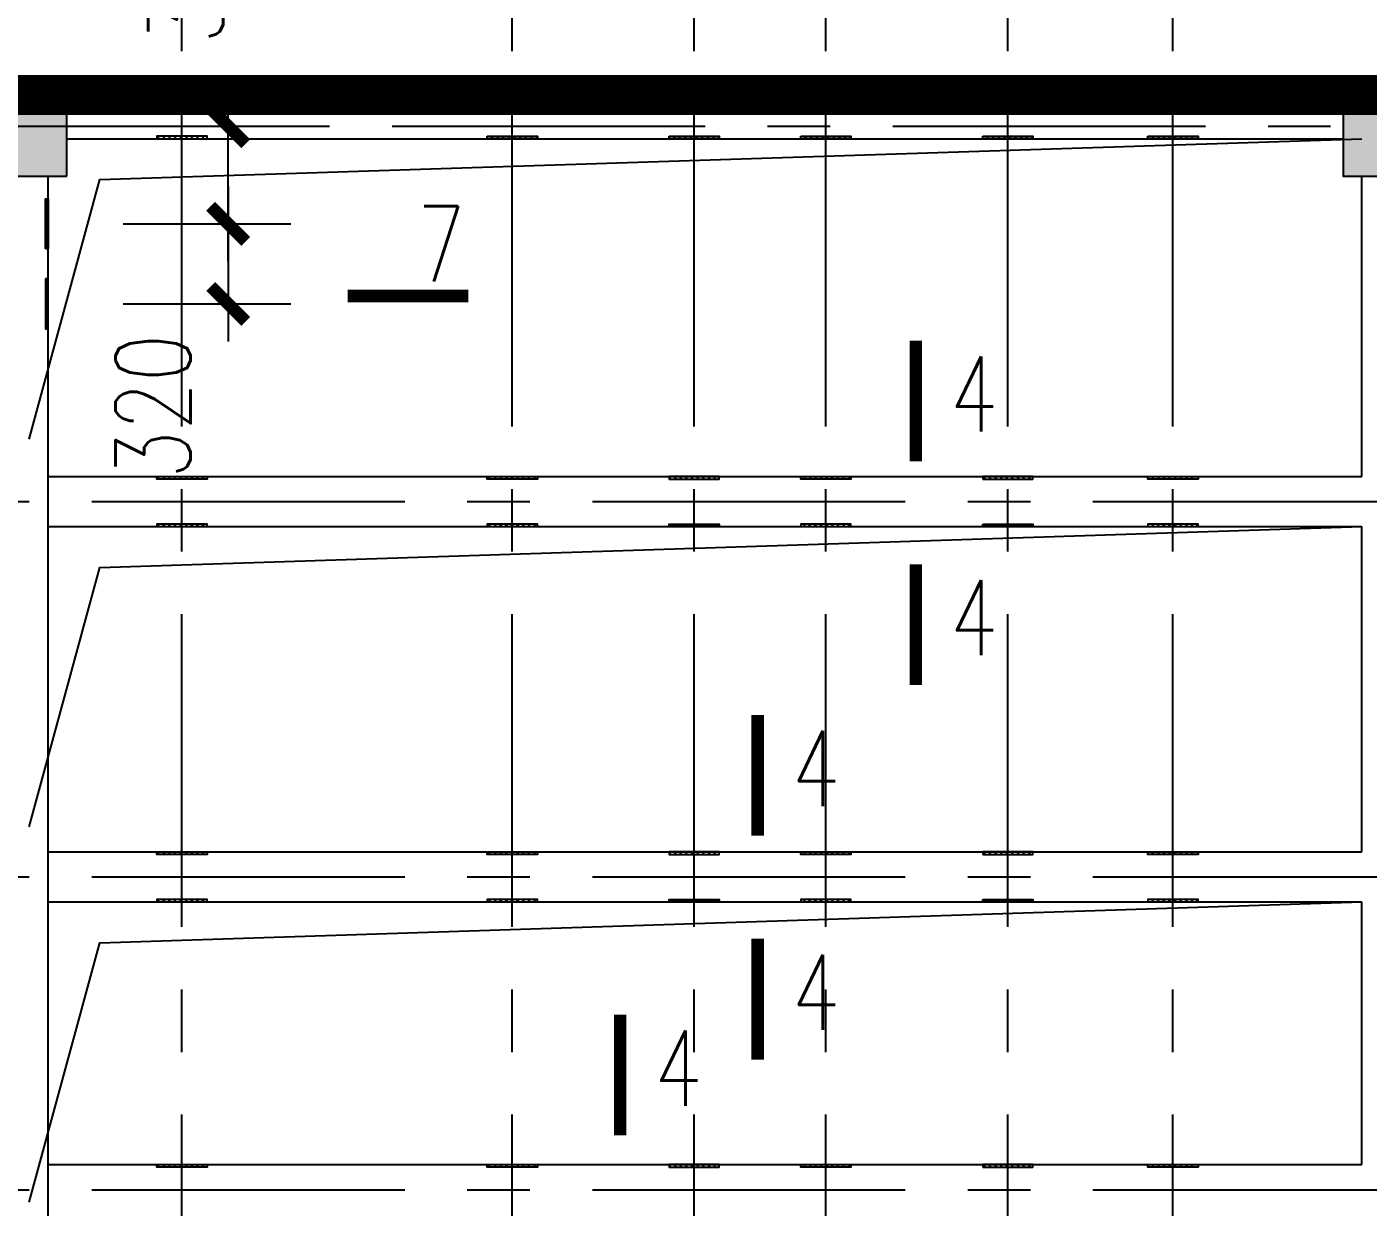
# Model space of a CAD drawing. Extents: x 1427168 to 1936200, y 1176778 to 1377202.
# Drawn here: x 1773293 to 1778653, y 1223886 to 1228603 of the extents above; entities that cross this region are included whole.
import ezdxf

# ---------------------------------------------------------------- set-up
doc = ezdxf.new("R2010")
doc.units = 0
doc.header["$LTSCALE"] = 1000
doc.header["$MEASUREMENT"] = 0
doc.linetypes.add('CENTER', pattern=[2, 1.25, -0.25, 0.25, -0.25])
doc.linetypes.add('DOTE', pattern=[2.42, 2, -0.2, 0.02, -0.2])
doc.layers.get('0').update_dxf_attribs({"linetype": 'CONTINUOUS'})
doc.layers.get('DEFPOINTS').update_dxf_attribs({"linetype": 'CONTINUOUS'})
for name, color, linetype in [('01粗实线层', 7, 'CONTINUOUS'), ('2', 2, 'CONTINUOUS'), ('3', 4, 'CONTINUOUS'), ('4', 3, 'CONTINUOUS'), ('5剖面线层', 2, 'CONTINUOUS'), ('AXIS', 3, 'CONTINUOUS'), ('DOTE', 1, 'DOTE'), ('PUB_DIM', 3, 'CONTINUOUS'), ('WUHUA', 8, 'CONTINUOUS')]:
    doc.layers.add(name, color=color, linetype=linetype)
doc.styles.add('_TXT', font='TXT.shx', dxfattribs={"width": 0.75})
doc.styles.add('DIM_FONT', font='SIMPLEX.shx', dxfattribs={"width": 0.75})
doc.dimstyles.new('DIMN$0', dxfattribs={"dimscale": 2, "dimtxt": 150, "dimasz": 200, "dimexe": 0, "dimexo": 0, "dimgap": 150, "dimtad": 1, "dimdec": 0, "dimzin": 0, "dimtxsty": 'DIM_FONT', "dimblk": 'OBLIQUE', "dimcen": 0.09, "dimclrd": 3, "dimclre": 3, "dimclrt": 3, "dimazin": 3, "dimtfac": 1, "dimtdec": 0, "dimtix": 1, "dimtmove": 0, "dimatfit": 3, "dimtolj": 1, "dimtzin": 0})
pattern_1 = [(135, (2127685.616, 1487474.97), (11.22532015, 11.22532015), [])]
pattern_2 = [(225, (2127685.616, 965937.099), (11.22532015, -11.22532015), [])]
pattern_3 = [(135, (2127685.616, 1485974.97), (11.22532015, 11.22532015), [])]
pattern_4 = [(225, (2127685.616, 964437.099), (11.22532015, -11.22532015), [])]
pattern_5 = [(135, (2127685.616, 1484724.97), (11.22532015, 11.22532015), [])]

# ---------------------------------------------------------------- blocks, each defined once
blk = doc.blocks.new('_DIMX')
blk.add_line((-150, 0), (150, 0))
at = {"const_width": 50}
blk.add_lwpolyline([(-70, -70), (70, 70)], dxfattribs=at)
blk = doc.blocks.new('*D504')
at = {"layer": 'AXIS', "color": 0}
for p, q in [((1773678.2, 1227816), (1774347.7, 1227816)), ((1774097.7, 1227815), (1774097.7, 1227497)), ((1773678.2, 1227496), (1774347.7, 1227496))]:
    blk.add_line(p, q, dxfattribs=at)
at = {"layer": 'DEFPOINTS', "color": 0}
for p in [(1773378.2, 1227816), (1773378.2, 1227496), (1774097.7, 1227496)]:
    blk.add_point(p, dxfattribs=at)
at = {"layer": 'AXIS', "color": 0}
for p, rotation in [((1774097.7, 1227816), 90), ((1774097.7, 1227496), 270)]:
    blk.add_blockref('_DIMX', p, dxfattribs=dict(at, rotation=rotation))
at = {"layer": 'AXIS', "color": 7, "insert": (1773797.7, 1227086.7), "char_height": 300, "attachment_point": 5, "rotation": 90, "style": 'DIM_FONT'}
blk.add_mtext('\\A1;320', dxfattribs=at)

msp = doc.modelspace()

# ---------------------------------------------------------------- hatches: boundary and pattern name
at = {"layer": '5剖面线层', "linetype": 'BYBLOCK', "ltscale": 1e-05}
h = msp.add_hatch(dxfattribs=at)
h.set_pattern_fill('ANSI31', color=256, scale=5, style=0)
h.set_pattern_definition([(225, (2127685.616, 967487.099), (11.22532015, -11.22532015), [])])
h.paths.add_polyline_path([(1773913.2, 1228156), (1774013.2, 1228156), (1774013.2, 1228166), (1773913.2, 1228166)])
h.paths.add_polyline_path([(1773813.2, 1228156), (1773913.2, 1228156), (1773913.2, 1228166), (1773813.2, 1228166)])
h = msp.add_hatch(dxfattribs=at)
h.set_pattern_fill('ANSI31', color=256, scale=5, style=0)
h.set_pattern_definition([(135, (2125045.616, 1488834.97), (11.22532015, 11.22532015), [])])
h.paths.add_polyline_path([(1775233.2, 1228166), (1775333.2, 1228166), (1775333.2, 1228156), (1775233.2, 1228156)])
h.paths.add_polyline_path([(1775133.2, 1228166), (1775233.2, 1228166), (1775233.2, 1228156), (1775133.2, 1228156)])
h = msp.add_hatch(dxfattribs=at)
h.set_pattern_fill('ANSI31', color=256, scale=5, style=0)
h.set_pattern_definition([(135, (2125772.616, 1488834.97), (11.22532015, 11.22532015), [])])
h.paths.add_polyline_path([(1775960.2, 1228166), (1776060.2, 1228166), (1776060.2, 1228156), (1775960.2, 1228156)])
h.paths.add_polyline_path([(1775860.2, 1228166), (1775960.2, 1228166), (1775960.2, 1228156), (1775860.2, 1228156)])
h = msp.add_hatch(dxfattribs=at)
h.set_pattern_fill('ANSI31', color=256, scale=5, style=0)
h.set_pattern_definition([(135, (2126298.616, 1488834.97), (11.22532015, 11.22532015), [])])
h.paths.add_polyline_path([(1776486.2, 1228166), (1776586.2, 1228166), (1776586.2, 1228156), (1776486.2, 1228156)])
h.paths.add_polyline_path([(1776386.2, 1228166), (1776486.2, 1228166), (1776486.2, 1228156), (1776386.2, 1228156)])
h = msp.add_hatch(dxfattribs=at)
h.set_pattern_fill('ANSI31', color=256, scale=5, style=0)
h.set_pattern_definition([(135, (2127025.616, 1488834.97), (11.22532015, 11.22532015), [])])
h.paths.add_polyline_path([(1777213.2, 1228166), (1777313.2, 1228166), (1777313.2, 1228156), (1777213.2, 1228156)])
h.paths.add_polyline_path([(1777113.2, 1228166), (1777213.2, 1228166), (1777213.2, 1228156), (1777113.2, 1228156)])
h = msp.add_hatch(dxfattribs=at)
h.set_pattern_fill('ANSI31', color=256, scale=5, style=0)
h.set_pattern_definition([(135, (2127685.616, 1488834.97), (11.22532015, 11.22532015), [])])
h.paths.add_polyline_path([(1777873.2, 1228166), (1777973.2, 1228166), (1777973.2, 1228156), (1777873.2, 1228156)])
h.paths.add_polyline_path([(1777773.2, 1228166), (1777873.2, 1228166), (1777873.2, 1228156), (1777773.2, 1228156)])
at = {"layer": '5剖面线层'}
h = msp.add_hatch(dxfattribs=at)
h.set_pattern_fill('ANSI31', color=256, scale=10, style=0)
h.set_pattern_definition([(45, (1669692.4579, 1093995.6416), (-0.8838834765, 0.8838834765), [])])
h.paths.add_polyline_path([(1773378.2, 1217696), (1773368.2, 1217696), (1773368.2, 1217645.4), (1773378.2, 1217682.2)])
h.paths.add_polyline_path([(1773138.2, 1227916), (1773128.2, 1227916), (1773128.2, 1227716), (1773138.2, 1227716)])
h.paths.add_polyline_path([(1773378.2, 1227916), (1773368.2, 1227916), (1773368.2, 1227716), (1773378.2, 1227716)])
h.paths.add_polyline_path([(1773138.2, 1227596), (1773128.2, 1227596), (1773128.2, 1227396), (1773138.2, 1227396)])
h.paths.add_polyline_path([(1773378.2, 1227596), (1773368.2, 1227596), (1773368.2, 1227396), (1773378.2, 1227396)])
h.paths.add_polyline_path([(1773138.2, 1218016), (1773128.2, 1218016), (1773128.2, 1217816), (1773138.2, 1217816)])
h.paths.add_polyline_path([(1773378.2, 1218016), (1773368.2, 1218016), (1773368.2, 1217816), (1773378.2, 1217816)])
h.paths.add_polyline_path([(1773138.2, 1217696), (1773128.2, 1217696), (1773128.2, 1217496), (1773138.2, 1217496)])
h.paths.add_polyline_path([(1773378.2, 1217682.2), (1773368.2, 1217645.4), (1773368.2, 1217496), (1773378.2, 1217496)])
at = {"layer": '5剖面线层', "linetype": 'BYBLOCK', "ltscale": 1e-05}
h = msp.add_hatch(dxfattribs=at)
h.set_pattern_fill('ANSI31', color=256, scale=5, style=0)
h.set_pattern_definition(pattern_1)
h.paths.add_polyline_path([(1773913.2, 1226806), (1774013.2, 1226806), (1774013.2, 1226796), (1773913.2, 1226796)])
h.paths.add_polyline_path([(1773813.2, 1226806), (1773913.2, 1226806), (1773913.2, 1226796), (1773813.2, 1226796)])
h = msp.add_hatch(dxfattribs=at)
h.set_pattern_fill('ANSI31', color=256, scale=5, style=0)
h.set_pattern_definition(pattern_1)
h.paths.add_polyline_path([(1775233.2, 1226806), (1775333.2, 1226806), (1775333.2, 1226796), (1775233.2, 1226796)])
h.paths.add_polyline_path([(1775133.2, 1226806), (1775233.2, 1226806), (1775233.2, 1226796), (1775133.2, 1226796)])
h = msp.add_hatch(dxfattribs=at)
h.set_pattern_fill('ANSI31', color=256, scale=5, style=0)
h.set_pattern_definition(pattern_1)
h.paths.add_polyline_path([(1775960.2, 1226806), (1776060.2, 1226806), (1776060.2, 1226796), (1775960.2, 1226796)])
h.paths.add_polyline_path([(1775860.2, 1226806), (1775960.2, 1226806), (1775960.2, 1226796), (1775860.2, 1226796)])
h = msp.add_hatch(dxfattribs=at)
h.set_pattern_fill('ANSI31', color=256, scale=5, style=0)
h.set_pattern_definition(pattern_1)
h.paths.add_polyline_path([(1776486.2, 1226806), (1776586.2, 1226806), (1776586.2, 1226796), (1776486.2, 1226796)])
h.paths.add_polyline_path([(1776386.2, 1226806), (1776486.2, 1226806), (1776486.2, 1226796), (1776386.2, 1226796)])
h = msp.add_hatch(dxfattribs=at)
h.set_pattern_fill('ANSI31', color=256, scale=5, style=0)
h.set_pattern_definition(pattern_1)
h.paths.add_polyline_path([(1777213.2, 1226806), (1777313.2, 1226806), (1777313.2, 1226796), (1777213.2, 1226796)])
h.paths.add_polyline_path([(1777113.2, 1226806), (1777213.2, 1226806), (1777213.2, 1226796), (1777113.2, 1226796)])
h = msp.add_hatch(dxfattribs=at)
h.set_pattern_fill('ANSI31', color=256, scale=5, style=0)
h.set_pattern_definition(pattern_1)
h.paths.add_polyline_path([(1777873.2, 1226806), (1777973.2, 1226806), (1777973.2, 1226796), (1777873.2, 1226796)])
h.paths.add_polyline_path([(1777773.2, 1226806), (1777873.2, 1226806), (1777873.2, 1226796), (1777773.2, 1226796)])
h = msp.add_hatch(dxfattribs=at)
h.set_pattern_fill('ANSI31', color=256, scale=5, style=0)
h.set_pattern_definition(pattern_2)
h.paths.add_polyline_path([(1773913.2, 1226606), (1774013.2, 1226606), (1774013.2, 1226616), (1773913.2, 1226616)])
h.paths.add_polyline_path([(1773813.2, 1226606), (1773913.2, 1226606), (1773913.2, 1226616), (1773813.2, 1226616)])
h = msp.add_hatch(dxfattribs=at)
h.set_pattern_fill('ANSI31', color=256, scale=5, style=0)
h.set_pattern_definition(pattern_2)
h.paths.add_polyline_path([(1775233.2, 1226606), (1775333.2, 1226606), (1775333.2, 1226616), (1775233.2, 1226616)])
h.paths.add_polyline_path([(1775133.2, 1226606), (1775233.2, 1226606), (1775233.2, 1226616), (1775133.2, 1226616)])
h = msp.add_hatch(dxfattribs=at)
h.set_pattern_fill('ANSI31', color=256, scale=5, style=0)
h.set_pattern_definition(pattern_2)
h.paths.add_polyline_path([(1775960.2, 1226606), (1776060.2, 1226606), (1776060.2, 1226616), (1775960.2, 1226616)])
h.paths.add_polyline_path([(1775860.2, 1226606), (1775960.2, 1226606), (1775960.2, 1226616), (1775860.2, 1226616)])
h = msp.add_hatch(dxfattribs=at)
h.set_pattern_fill('ANSI31', color=256, scale=5, style=0)
h.set_pattern_definition(pattern_2)
h.paths.add_polyline_path([(1776486.2, 1226606), (1776586.2, 1226606), (1776586.2, 1226616), (1776486.2, 1226616)])
h.paths.add_polyline_path([(1776386.2, 1226606), (1776486.2, 1226606), (1776486.2, 1226616), (1776386.2, 1226616)])
h = msp.add_hatch(dxfattribs=at)
h.set_pattern_fill('ANSI31', color=256, scale=5, style=0)
h.set_pattern_definition(pattern_2)
h.paths.add_polyline_path([(1777213.2, 1226606), (1777313.2, 1226606), (1777313.2, 1226616), (1777213.2, 1226616)])
h.paths.add_polyline_path([(1777113.2, 1226606), (1777213.2, 1226606), (1777213.2, 1226616), (1777113.2, 1226616)])
h = msp.add_hatch(dxfattribs=at)
h.set_pattern_fill('ANSI31', color=256, scale=5, style=0)
h.set_pattern_definition(pattern_2)
h.paths.add_polyline_path([(1777873.2, 1226606), (1777973.2, 1226606), (1777973.2, 1226616), (1777873.2, 1226616)])
h.paths.add_polyline_path([(1777773.2, 1226606), (1777873.2, 1226606), (1777873.2, 1226616), (1777773.2, 1226616)])
h = msp.add_hatch(dxfattribs=at)
h.set_pattern_fill('ANSI31', color=256, scale=5, style=0)
h.set_pattern_definition(pattern_3)
h.paths.add_polyline_path([(1773913.2, 1225306), (1774013.2, 1225306), (1774013.2, 1225296), (1773913.2, 1225296)])
h.paths.add_polyline_path([(1773813.2, 1225306), (1773913.2, 1225306), (1773913.2, 1225296), (1773813.2, 1225296)])
h = msp.add_hatch(dxfattribs=at)
h.set_pattern_fill('ANSI31', color=256, scale=5, style=0)
h.set_pattern_definition(pattern_3)
h.paths.add_polyline_path([(1775233.2, 1225306), (1775333.2, 1225306), (1775333.2, 1225296), (1775233.2, 1225296)])
h.paths.add_polyline_path([(1775133.2, 1225306), (1775233.2, 1225306), (1775233.2, 1225296), (1775133.2, 1225296)])
h = msp.add_hatch(dxfattribs=at)
h.set_pattern_fill('ANSI31', color=256, scale=5, style=0)
h.set_pattern_definition(pattern_3)
h.paths.add_polyline_path([(1775960.2, 1225306), (1776060.2, 1225306), (1776060.2, 1225296), (1775960.2, 1225296)])
h.paths.add_polyline_path([(1775860.2, 1225306), (1775960.2, 1225306), (1775960.2, 1225296), (1775860.2, 1225296)])
h = msp.add_hatch(dxfattribs=at)
h.set_pattern_fill('ANSI31', color=256, scale=5, style=0)
h.set_pattern_definition(pattern_3)
h.paths.add_polyline_path([(1776486.2, 1225306), (1776586.2, 1225306), (1776586.2, 1225296), (1776486.2, 1225296)])
h.paths.add_polyline_path([(1776386.2, 1225306), (1776486.2, 1225306), (1776486.2, 1225296), (1776386.2, 1225296)])
h = msp.add_hatch(dxfattribs=at)
h.set_pattern_fill('ANSI31', color=256, scale=5, style=0)
h.set_pattern_definition(pattern_3)
h.paths.add_polyline_path([(1777213.2, 1225306), (1777313.2, 1225306), (1777313.2, 1225296), (1777213.2, 1225296)])
h.paths.add_polyline_path([(1777113.2, 1225306), (1777213.2, 1225306), (1777213.2, 1225296), (1777113.2, 1225296)])
h = msp.add_hatch(dxfattribs=at)
h.set_pattern_fill('ANSI31', color=256, scale=5, style=0)
h.set_pattern_definition(pattern_3)
h.paths.add_polyline_path([(1777873.2, 1225306), (1777973.2, 1225306), (1777973.2, 1225296), (1777873.2, 1225296)])
h.paths.add_polyline_path([(1777773.2, 1225306), (1777873.2, 1225306), (1777873.2, 1225296), (1777773.2, 1225296)])
h = msp.add_hatch(dxfattribs=at)
h.set_pattern_fill('ANSI31', color=256, scale=5, style=0)
h.set_pattern_definition(pattern_4)
h.paths.add_polyline_path([(1773913.2, 1225106), (1774013.2, 1225106), (1774013.2, 1225116), (1773913.2, 1225116)])
h.paths.add_polyline_path([(1773813.2, 1225106), (1773913.2, 1225106), (1773913.2, 1225116), (1773813.2, 1225116)])
h = msp.add_hatch(dxfattribs=at)
h.set_pattern_fill('ANSI31', color=256, scale=5, style=0)
h.set_pattern_definition(pattern_4)
h.paths.add_polyline_path([(1775233.2, 1225106), (1775333.2, 1225106), (1775333.2, 1225116), (1775233.2, 1225116)])
h.paths.add_polyline_path([(1775133.2, 1225106), (1775233.2, 1225106), (1775233.2, 1225116), (1775133.2, 1225116)])
h = msp.add_hatch(dxfattribs=at)
h.set_pattern_fill('ANSI31', color=256, scale=5, style=0)
h.set_pattern_definition(pattern_4)
h.paths.add_polyline_path([(1775960.2, 1225106), (1776060.2, 1225106), (1776060.2, 1225116), (1775960.2, 1225116)])
h.paths.add_polyline_path([(1775860.2, 1225106), (1775960.2, 1225106), (1775960.2, 1225116), (1775860.2, 1225116)])
h = msp.add_hatch(dxfattribs=at)
h.set_pattern_fill('ANSI31', color=256, scale=5, style=0)
h.set_pattern_definition(pattern_4)
h.paths.add_polyline_path([(1776486.2, 1225106), (1776586.2, 1225106), (1776586.2, 1225116), (1776486.2, 1225116)])
h.paths.add_polyline_path([(1776386.2, 1225106), (1776486.2, 1225106), (1776486.2, 1225116), (1776386.2, 1225116)])
h = msp.add_hatch(dxfattribs=at)
h.set_pattern_fill('ANSI31', color=256, scale=5, style=0)
h.set_pattern_definition(pattern_4)
h.paths.add_polyline_path([(1777213.2, 1225106), (1777313.2, 1225106), (1777313.2, 1225116), (1777213.2, 1225116)])
h.paths.add_polyline_path([(1777113.2, 1225106), (1777213.2, 1225106), (1777213.2, 1225116), (1777113.2, 1225116)])
h = msp.add_hatch(dxfattribs=at)
h.set_pattern_fill('ANSI31', color=256, scale=5, style=0)
h.set_pattern_definition(pattern_4)
h.paths.add_polyline_path([(1777873.2, 1225106), (1777973.2, 1225106), (1777973.2, 1225116), (1777873.2, 1225116)])
h.paths.add_polyline_path([(1777773.2, 1225106), (1777873.2, 1225106), (1777873.2, 1225116), (1777773.2, 1225116)])
h = msp.add_hatch(dxfattribs=at)
h.set_pattern_fill('ANSI31', color=256, scale=5, style=0)
h.set_pattern_definition(pattern_5)
h.paths.add_polyline_path([(1773913.2, 1224056), (1774013.2, 1224056), (1774013.2, 1224046), (1773913.2, 1224046)])
h.paths.add_polyline_path([(1773813.2, 1224056), (1773913.2, 1224056), (1773913.2, 1224046), (1773813.2, 1224046)])
h = msp.add_hatch(dxfattribs=at)
h.set_pattern_fill('ANSI31', color=256, scale=5, style=0)
h.set_pattern_definition(pattern_5)
h.paths.add_polyline_path([(1775233.2, 1224056), (1775333.2, 1224056), (1775333.2, 1224046), (1775233.2, 1224046)])
h.paths.add_polyline_path([(1775133.2, 1224056), (1775233.2, 1224056), (1775233.2, 1224046), (1775133.2, 1224046)])
h = msp.add_hatch(dxfattribs=at)
h.set_pattern_fill('ANSI31', color=256, scale=5, style=0)
h.set_pattern_definition(pattern_5)
h.paths.add_polyline_path([(1775960.2, 1224056), (1776060.2, 1224056), (1776060.2, 1224046), (1775960.2, 1224046)])
h.paths.add_polyline_path([(1775860.2, 1224056), (1775960.2, 1224056), (1775960.2, 1224046), (1775860.2, 1224046)])
h = msp.add_hatch(dxfattribs=at)
h.set_pattern_fill('ANSI31', color=256, scale=5, style=0)
h.set_pattern_definition(pattern_5)
h.paths.add_polyline_path([(1776486.2, 1224056), (1776586.2, 1224056), (1776586.2, 1224046), (1776486.2, 1224046)])
h.paths.add_polyline_path([(1776386.2, 1224056), (1776486.2, 1224056), (1776486.2, 1224046), (1776386.2, 1224046)])
h = msp.add_hatch(dxfattribs=at)
h.set_pattern_fill('ANSI31', color=256, scale=5, style=0)
h.set_pattern_definition(pattern_5)
h.paths.add_polyline_path([(1777213.2, 1224056), (1777313.2, 1224056), (1777313.2, 1224046), (1777213.2, 1224046)])
h.paths.add_polyline_path([(1777113.2, 1224056), (1777213.2, 1224056), (1777213.2, 1224046), (1777113.2, 1224046)])
h = msp.add_hatch(dxfattribs=at)
h.set_pattern_fill('ANSI31', color=256, scale=5, style=0)
h.set_pattern_definition(pattern_5)
h.paths.add_polyline_path([(1777873.2, 1224056), (1777973.2, 1224056), (1777973.2, 1224046), (1777873.2, 1224046)])
h.paths.add_polyline_path([(1777773.2, 1224056), (1777873.2, 1224056), (1777873.2, 1224046), (1777773.2, 1224046)])
at = {"layer": 'WUHUA'}
h = msp.add_hatch(color=256, dxfattribs=at)
h.paths.add_polyline_path([(1767953.2, 1217006), (1767953.2, 1217406), (1767553.2, 1217406), (1767553.2, 1217006)])
h.paths.add_polyline_path([(1767953.2, 1222506), (1767953.2, 1222906), (1767553.2, 1222906), (1767553.2, 1222506)])
h.paths.add_polyline_path([(1773453.2, 1217006), (1773453.2, 1217406), (1773053.2, 1217406), (1773053.2, 1217006)])
h.paths.add_polyline_path([(1778953.2, 1217006), (1778953.2, 1217406), (1778553.2, 1217406), (1778553.2, 1217006)])
h.paths.add_polyline_path([(1778953.2, 1222506), (1778953.2, 1222906), (1778553.2, 1222906), (1778553.2, 1222506)])
h.paths.add_polyline_path([(1767953.2, 1228006), (1767953.2, 1228406), (1767553.2, 1228406), (1767553.2, 1228006)])
h.paths.add_polyline_path([(1773453.2, 1228006), (1773453.2, 1228406), (1773053.2, 1228406), (1773053.2, 1228006)])
h.paths.add_polyline_path([(1778953.2, 1228006), (1778953.2, 1228406), (1778553.2, 1228406), (1778553.2, 1228006)])
h.paths.add_polyline_path([(1784453.2, 1217006), (1784453.2, 1217406), (1784053.2, 1217406), (1784053.2, 1217006)])
h.paths.add_polyline_path([(1789953.2, 1217006), (1789953.2, 1217406), (1789553.2, 1217406), (1789553.2, 1217006)])
h.paths.add_polyline_path([(1789953.2, 1222506), (1789953.2, 1222906), (1789553.2, 1222906), (1789553.2, 1222506)])
h.paths.add_polyline_path([(1795453.2, 1217006), (1795453.2, 1217406), (1795053.2, 1217406), (1795053.2, 1217006)])
h.paths.add_polyline_path([(1800953.2, 1217006), (1800953.2, 1217406), (1800553.2, 1217406), (1800553.2, 1217006)])
h.paths.add_polyline_path([(1800953.2, 1222506), (1800953.2, 1222906), (1800553.2, 1222906), (1800553.2, 1222506)])
h.paths.add_polyline_path([(1784453.2, 1228006), (1784453.2, 1228406), (1784053.2, 1228406), (1784053.2, 1228006)])
h.paths.add_polyline_path([(1789953.2, 1228006), (1789953.2, 1228406), (1789553.2, 1228406), (1789553.2, 1228006)])
h.paths.add_polyline_path([(1795453.2, 1228006), (1795453.2, 1228406), (1795053.2, 1228406), (1795053.2, 1228006)])
h.paths.add_polyline_path([(1800953.2, 1228006), (1800953.2, 1228406), (1800553.2, 1228406), (1800553.2, 1228006)])

# ---------------------------------------------------------------- linework, layer by layer
for points in [[(1773303.2, 1226956), (1773584.8, 1227993), (1778628.2, 1228156)], [(1773303.2, 1225406), (1773584.8, 1226443), (1778628.2, 1226606)], [(1773303.2, 1223906), (1773584.8, 1224943), (1778628.2, 1225106)]]:
    msp.add_lwpolyline(points)
at = {"layer": '01粗实线层', "linetype": 'BYBLOCK', "ltscale": 1e-05}
for points in [[(1773813.2, 1228156), (1774013.2, 1228156), (1774013.2, 1228166), (1773813.2, 1228166)], [(1775133.2, 1228166), (1775333.2, 1228166), (1775333.2, 1228156), (1775133.2, 1228156)], [(1775860.2, 1228166), (1776060.2, 1228166), (1776060.2, 1228156), (1775860.2, 1228156)], [(1776386.2, 1228166), (1776586.2, 1228166), (1776586.2, 1228156), (1776386.2, 1228156)], [(1777113.2, 1228166), (1777313.2, 1228166), (1777313.2, 1228156), (1777113.2, 1228156)], [(1777773.2, 1228166), (1777973.2, 1228166), (1777973.2, 1228156), (1777773.2, 1228156)], [(1773368.2, 1227716), (1773368.2, 1227916), (1773378.2, 1227916), (1773378.2, 1227716)], [(1773368.2, 1227596), (1773368.2, 1227396), (1773378.2, 1227396), (1773378.2, 1227596)], [(1773813.2, 1226806), (1774013.2, 1226806), (1774013.2, 1226796), (1773813.2, 1226796)], [(1775133.2, 1226806), (1775333.2, 1226806), (1775333.2, 1226796), (1775133.2, 1226796)], [(1776060.2, 1226806), (1775860.2, 1226806), (1775860.2, 1226796), (1776060.2, 1226796)], [(1776386.2, 1226806), (1776586.2, 1226806), (1776586.2, 1226796), (1776386.2, 1226796)], [(1777113.2, 1226796), (1777313.2, 1226796), (1777313.2, 1226806), (1777113.2, 1226806)], [(1777773.2, 1226806), (1777973.2, 1226806), (1777973.2, 1226796), (1777773.2, 1226796)], [(1773813.2, 1226606), (1774013.2, 1226606), (1774013.2, 1226616), (1773813.2, 1226616)], [(1775133.2, 1226606), (1775333.2, 1226606), (1775333.2, 1226616), (1775133.2, 1226616)], [(1776060.2, 1226606), (1775860.2, 1226606), (1775860.2, 1226616), (1776060.2, 1226616)], [(1776386.2, 1226606), (1776586.2, 1226606), (1776586.2, 1226616), (1776386.2, 1226616)], [(1777113.2, 1226616), (1777313.2, 1226616), (1777313.2, 1226606), (1777113.2, 1226606)], [(1777773.2, 1226606), (1777973.2, 1226606), (1777973.2, 1226616), (1777773.2, 1226616)], [(1773813.2, 1225306), (1774013.2, 1225306), (1774013.2, 1225296), (1773813.2, 1225296)], [(1775133.2, 1225306), (1775333.2, 1225306), (1775333.2, 1225296), (1775133.2, 1225296)], [(1776060.2, 1225306), (1775860.2, 1225306), (1775860.2, 1225296), (1776060.2, 1225296)], [(1776386.2, 1225306), (1776586.2, 1225306), (1776586.2, 1225296), (1776386.2, 1225296)], [(1777113.2, 1225296), (1777313.2, 1225296), (1777313.2, 1225306), (1777113.2, 1225306)], [(1777773.2, 1225306), (1777973.2, 1225306), (1777973.2, 1225296), (1777773.2, 1225296)], [(1773813.2, 1225106), (1774013.2, 1225106), (1774013.2, 1225116), (1773813.2, 1225116)], [(1775133.2, 1225106), (1775333.2, 1225106), (1775333.2, 1225116), (1775133.2, 1225116)], [(1776060.2, 1225106), (1775860.2, 1225106), (1775860.2, 1225116), (1776060.2, 1225116)], [(1776386.2, 1225106), (1776586.2, 1225106), (1776586.2, 1225116), (1776386.2, 1225116)], [(1777113.2, 1225116), (1777313.2, 1225116), (1777313.2, 1225106), (1777113.2, 1225106)], [(1777773.2, 1225106), (1777973.2, 1225106), (1777973.2, 1225116), (1777773.2, 1225116)], [(1773813.2, 1224056), (1774013.2, 1224056), (1774013.2, 1224046), (1773813.2, 1224046)], [(1775133.2, 1224056), (1775333.2, 1224056), (1775333.2, 1224046), (1775133.2, 1224046)], [(1776060.2, 1224056), (1775860.2, 1224056), (1775860.2, 1224046), (1776060.2, 1224046)], [(1776386.2, 1224056), (1776586.2, 1224056), (1776586.2, 1224046), (1776386.2, 1224046)], [(1777113.2, 1224046), (1777313.2, 1224046), (1777313.2, 1224056), (1777113.2, 1224056)], [(1777773.2, 1224056), (1777973.2, 1224056), (1777973.2, 1224046), (1777773.2, 1224046)]]:
    msp.add_lwpolyline(points, close=True, dxfattribs=at)
at = {"layer": '2'}
for points in [[(1773453.2, 1228006), (1773453.2, 1228406), (1773053.2, 1228406), (1773053.2, 1228006)], [(1778953.2, 1228006), (1778953.2, 1228406), (1778553.2, 1228406), (1778553.2, 1228006)]]:
    msp.add_lwpolyline(points, close=True, dxfattribs=at)
at = {"layer": '3'}
for p, q in [((1773453.2, 1228406), (1778553.2, 1228406)), ((1773453.2, 1228156), (1778553.2, 1228156)), ((1773378.2, 1222906), (1773378.2, 1228006)), ((1778628.2, 1226806), (1778628.2, 1228006)), ((1773378.2, 1226806), (1778628.2, 1226806)), ((1773378.2, 1226606), (1778628.2, 1226606)), ((1778628.2, 1225306), (1778628.2, 1226606)), ((1773378.2, 1225306), (1778628.2, 1225306)), ((1773378.2, 1225106), (1778628.2, 1225106)), ((1778628.2, 1224056), (1778628.2, 1225106)), ((1773378.2, 1224056), (1778628.2, 1224056))]:
    msp.add_line(p, q, dxfattribs=at)
at = {"layer": '4'}
msp.add_lwpolyline([(1767953.2, 1228256), (1800553.2, 1228256), (1800553.2, 1228406), (1767953.2, 1228406)], close=True, dxfattribs=at)
at = {"layer": 'DOTE', "linetype": 'CENTER'}
for p, q in [((1773913.2, 1217006), (1773913.2, 1229206)), ((1775233.2, 1217006), (1775233.2, 1229206)), ((1775960.2, 1217006), (1775960.2, 1229206)), ((1776486.2, 1217006), (1776486.2, 1229206)), ((1777213.2, 1217006), (1777213.2, 1229206)), ((1777873.2, 1217006), (1777873.2, 1229206)), ((1766753.2, 1228206), (1801753.2, 1228206)), ((1767553.2, 1226706), (1801753.2, 1226706)), ((1767553.2, 1225206), (1801753.2, 1225206)), ((1767553.2, 1223956), (1801753.2, 1223956))]:
    msp.add_line(p, q, dxfattribs=at)
at = {"layer": 'PUB_DIM', "const_width": 50}
for points in [[(1774575.2, 1227527.3), (1775057.7, 1227527.3)], [(1776845.9, 1226867.1), (1776845.9, 1227349.7)], [(1776845.9, 1225972.8), (1776845.9, 1226455.3)], [(1776213.5, 1225370.3), (1776213.5, 1225852.8)], [(1776213.5, 1224475.9), (1776213.5, 1224958.5)], [(1775664.3, 1224172.8), (1775664.3, 1224655.3)]]:
    msp.add_lwpolyline(points, dxfattribs=at)
at = {"layer": 'WUHUA', "const_width": 150}
msp.add_lwpolyline([(1767953.2, 1228331), (1800553.2, 1228331)], dxfattribs=at)

# ---------------------------------------------------------------- texts
at = {"layer": 'PUB_DIM', "style": '_TXT', "width": 0.75}
for s, p in [('7', (1774852.5, 1227586.1)), ('4', (1776981.7, 1226986)), ('4', (1776981.7, 1226091.7)), ('4', (1776349.3, 1225489.2)), ('4', (1776349.3, 1224594.9)), ('4', (1775800.1, 1224291.7))]:
    msp.add_text(s, height=300, dxfattribs=at).set_placement(p)

# ---------------------------------------------------------------- dimensions: what is measured, and where the dimension line sits
at = {"layer": 'AXIS'}
msp.add_linear_dim(base=(1774097.7, 1228206), p1=(1773378.2, 1227816), p2=(1773662.3, 1228206), angle=90, location=(1773928.2, 1228825.3), dimstyle='DIMN$0', override={"dimscale": 1, "dimtxt": 300, "dimasz": 1, "dimexe": 250, "dimexo": 300, "dimblk": '_DIMX', "dimclrd": 0, "dimclre": 0, "dimclrt": 7, "dimldrblk": '_DIMX'}, dxfattribs=at).render()
dim = msp.add_linear_dim(base=(1774097.7, 1227496), p1=(1773378.2, 1227816), p2=(1773378.2, 1227496), angle=90, dimstyle='DIMN$0', override={"dimscale": 1, "dimtxt": 300, "dimasz": 1, "dimexe": 250, "dimexo": 300, "dimblk": '_DIMX', "dimclrd": 0, "dimclre": 0, "dimclrt": 7, "dimldrblk": '_DIMX'}, dxfattribs=at)
dim.commit()
dim.dimension.update_dxf_attribs({"geometry": '*D504', "text_midpoint": (1773797.7, 1227086.7), "dimtype": 160})

doc.saveas('drawing.dxf')
